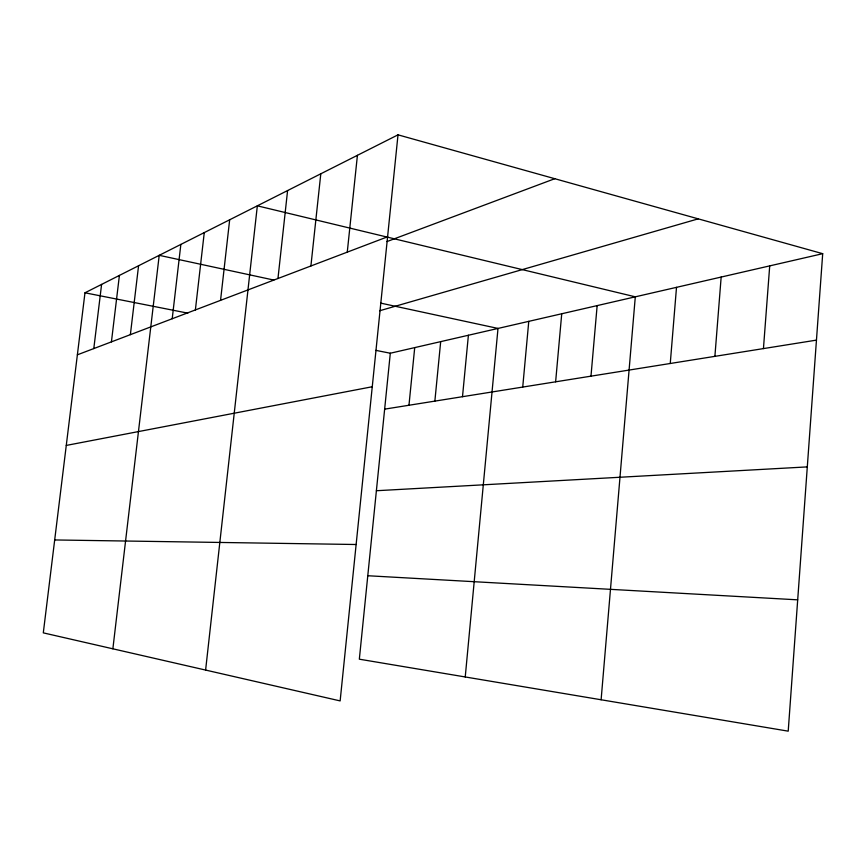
<?xml version="1.0" encoding="UTF-8"?>
<svg xmlns="http://www.w3.org/2000/svg" width="866" height="866" viewBox="0 0 866 866"><rect width="100%" height="100%" fill="white"/><g stroke="black" fill="none" stroke-linecap="round" stroke-linejoin="round"><path stroke-width="1.3" d="M822.7 253.684L788.212 731.164L359.336 659.188L390.306 353.231L822.7 253.684L398.014 134.836L84.976 292.795L43.3 632.862L340.143 700.908L398.014 134.836M763.444 348.597L769.712 265.884M714.894 356.359L721.162 277.055M670.252 363.493L676.508 287.339M601.112 699.76L635.298 296.822L257.343 205.827L205.61 670.067M590.98 376.169L597.15 305.611M555.626 381.819L561.731 313.763M522.728 387.07L528.769 321.351M465.237 676.963L498.004 328.43L380.856 303.154M462.498 396.704L468.398 335.25M434.862 401.12L440.686 341.626M408.969 405.256L414.717 347.612M347.266 252.136L357.42 155.317M310.905 265.97L320.799 173.806M277.964 278.506L287.588 190.563M220.549 300.35L229.674 219.78M195.38 309.931L204.268 232.608M172.204 318.742L180.853 244.418M112.872 648.807L159.214 255.329L273.84 280.064M130.365 334.666L138.571 265.754M93.799 348.576L101.593 284.405M111.422 341.875L119.411 275.42M77.377 354.822L387.589 236.797M386.972 241.571L554.77 178.71M379.687 310.742L698.223 218.849M66.271 445.427L372.261 386.745M384.645 409.142L816.454 340.121M376.396 490.73L807.296 466.893M54.688 539.951L356.132 544.508M367.79 575.738L797.694 599.835M84.976 292.795L187.814 313.146M375.844 350.362L390.306 353.231"/></g></svg>
